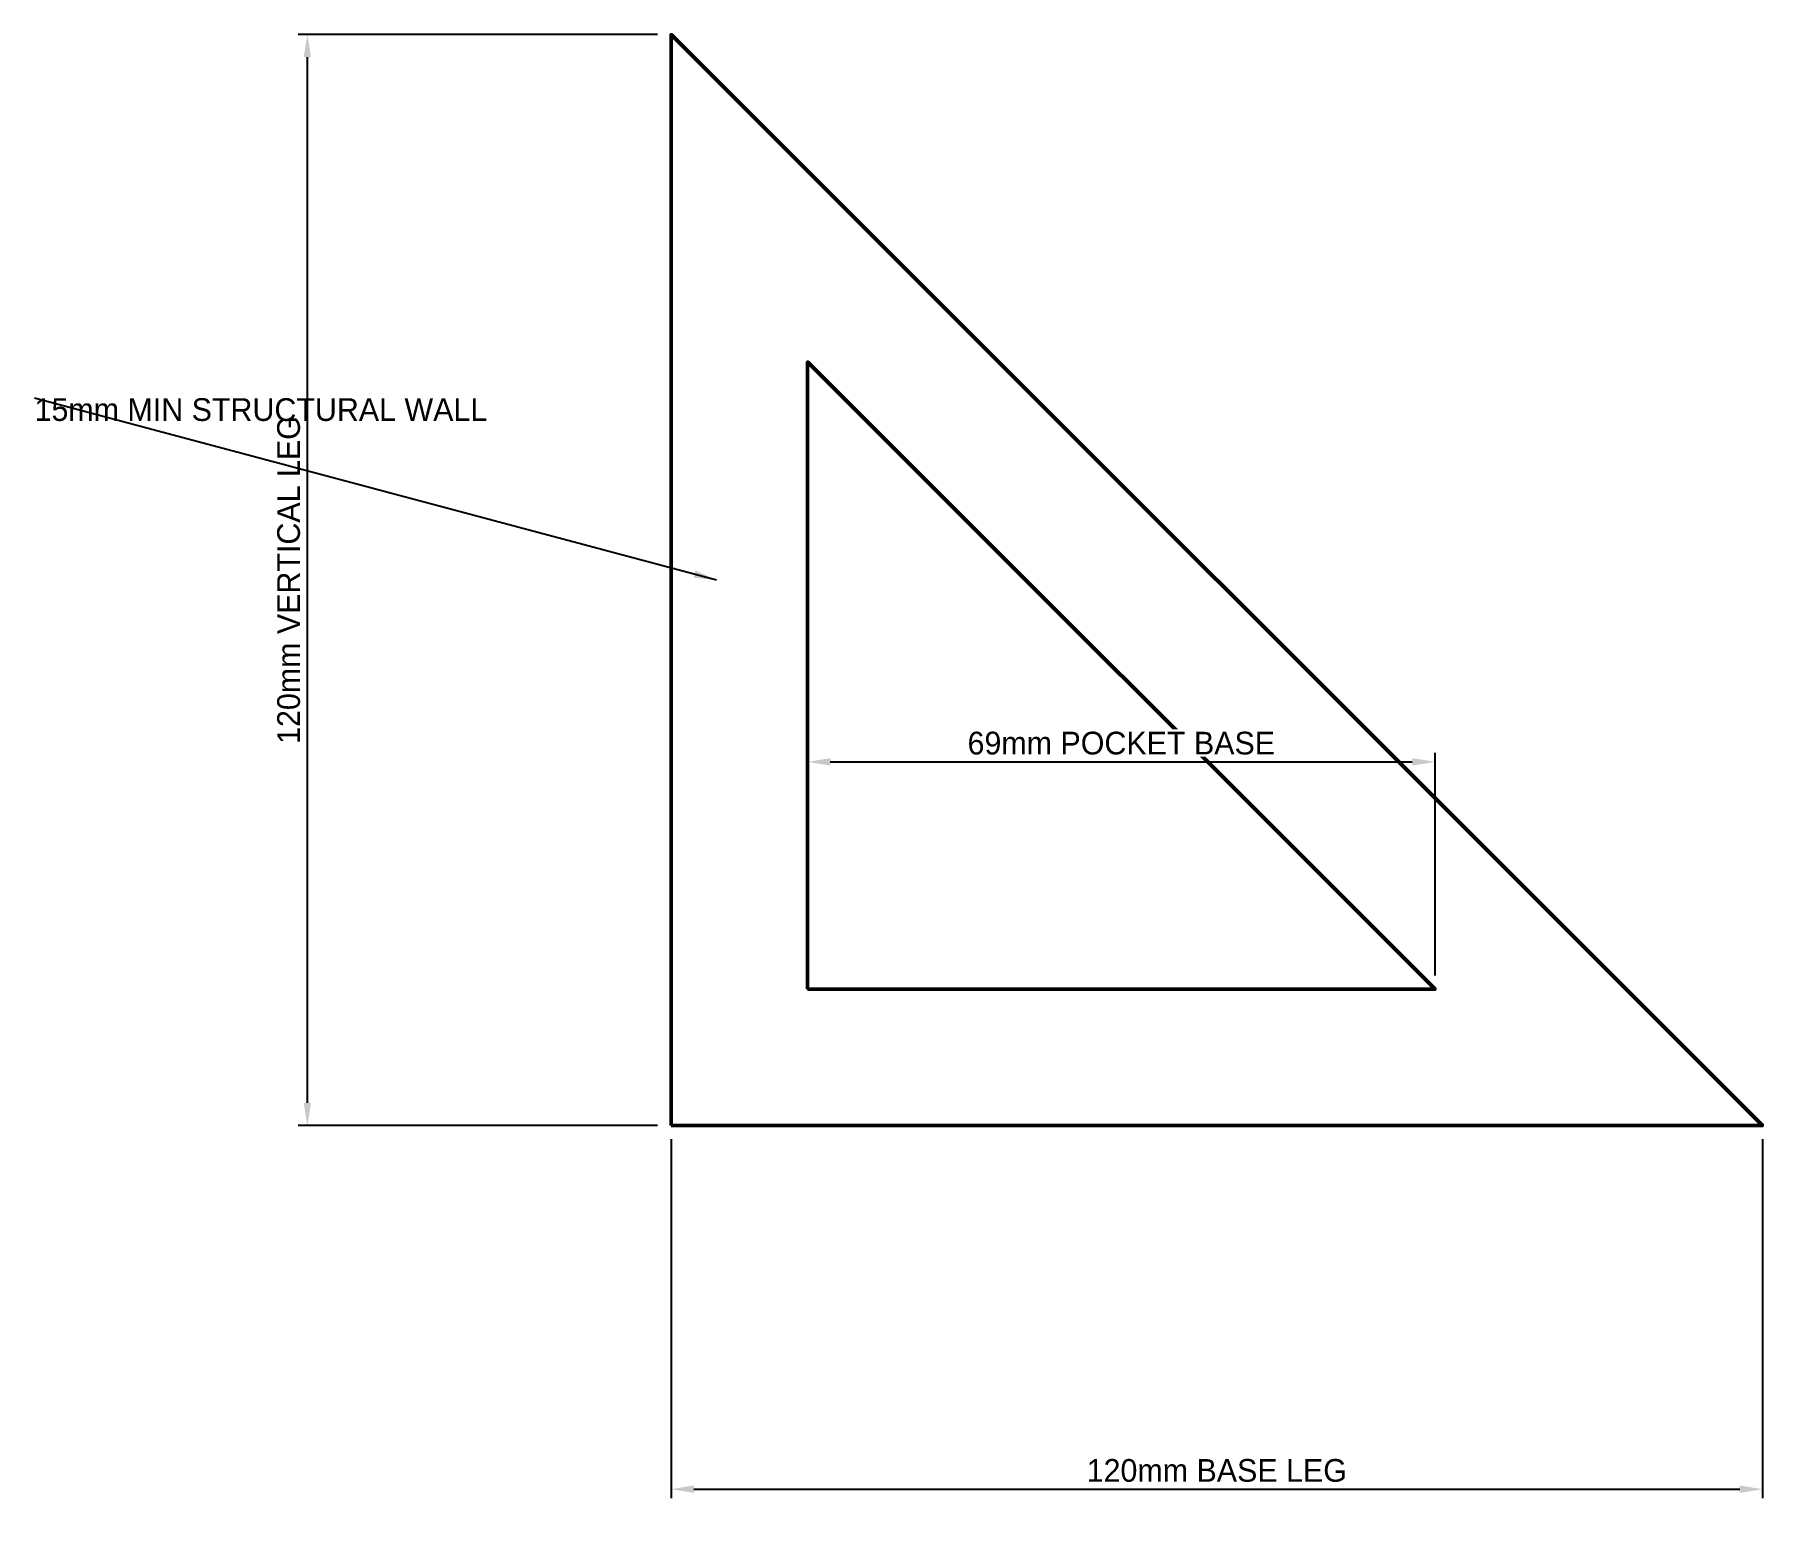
# Model space of a CAD drawing. Header units: metres. Extents: x -70 to 120, y -44 to 120.
import ezdxf

# ---------------------------------------------------------------- set-up
doc = ezdxf.new("R2010")
doc.units = ezdxf.units.M
doc.layers.add('DIMENSIONS', color=7, linetype='Continuous', lineweight=25)
doc.layers.add('GEOMETRY', color=7, linetype='Continuous', lineweight=50)
doc.dimstyles.new('ENGINEERING_STYLE', dxfattribs={"dimtxt": 2.5, "dimasz": 2.5, "dimexe": 1, "dimexo": 1.5, "dimgap": 0.8, "dimtad": 1, "dimcen": 2.5, "dimazin": 3, "dimtfac": 1, "dimtmove": 0, "dimatfit": 3, "dimtfill": 1})

msp = doc.modelspace()

# ---------------------------------------------------------------- linework, layer by layer
at = {"layer": 'GEOMETRY'}
for points in [[(0, 0), (120, 0), (0, 120)], [(15, 15), (84, 15), (15, 84)]]:
    msp.add_lwpolyline(points, close=True, dxfattribs=at)

# ---------------------------------------------------------------- next in the draw order: dimensions: what is measured, and where the dimension line sits
at = {"layer": 'DIMENSIONS'}
for base, p1, p2, text in [((15, 40), (15, 15), (84, 15), '69mm POCKET BASE'), ((0, -40), (0, 0), (120, 0), '120mm BASE LEG')]:
    msp.add_linear_dim(base=base, p1=p1, p2=p2, text=text, dimstyle='ENGINEERING_STYLE', dxfattribs=at).render()

# ---------------------------------------------------------------- next in the draw order: dimensions: what is measured, and where the dimension line sits
msp.add_linear_dim(base=(-40, 0), p1=(0, 0), p2=(0, 120), angle=90, text='120mm VERTICAL LEG', dimstyle='ENGINEERING_STYLE', dxfattribs=at).render()

# ---------------------------------------------------------------- next in the draw order: texts
at = {"layer": 'DIMENSIONS', "insert": (-70, 80), "char_height": 2.5, "attachment_point": 1}
msp.add_mtext('15mm MIN STRUCTURAL WALL', dxfattribs=at)

# ---------------------------------------------------------------- next in the draw order: leaders
at = {"layer": 'DIMENSIONS'}
msp.add_leader([(5, 60), (-70, 80)], dimstyle='ENGINEERING_STYLE', dxfattribs=at)

doc.saveas('drawing.dxf')
